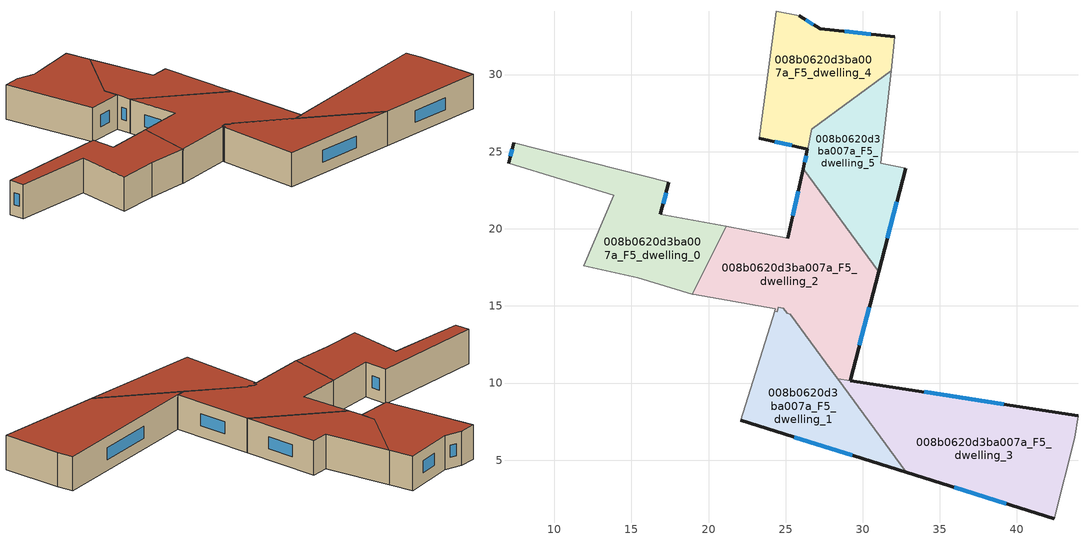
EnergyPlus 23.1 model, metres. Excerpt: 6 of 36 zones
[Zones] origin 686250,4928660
008b0620d3ba007a_F5_dwelling_0
 floor to 008b0620d3ba007a_F4_dwelling_0 (EU_floor_Construction): 17.42,23.02 16.88,20.95 21.15,20.15 18.95,15.77 15.41,16.82 11.91,17.6 13.86,22.19 7.03,24.25 7.37,25.59 z15
 wall outside (EU_wall_Construction): 7.37,25.59 7.03,24.25 / 16.88,20.95 17.42,23.02 z15:18
 wall adiabatic (EU_wall_Construction): 7.03,24.25 13.86,22.19 11.91,17.6 15.41,16.82 18.95,15.77 / 17.42,23.02 7.37,25.59 / 21.15,20.15 16.88,20.95 z15:18
 wall to 008b0620d3ba007a_F5_dwelling_2 (EU_wall_Construction): 18.95,15.77 21.15,20.15 z15:18
 window (EU_Window_Construction): 7.26,25.16 7.14,24.69 / 17.06,21.62 17.25,22.35 z15.98:17.02
 roof outside (EU_roof_Construction): 18.95,15.77 21.15,20.15 16.88,20.95 17.42,23.02 7.37,25.59 7.03,24.25 13.86,22.19 11.91,17.6 15.41,16.82 z18
008b0620d3ba007a_F5_dwelling_1
 floor to 008b0620d3ba007a_F4_dwelling_1 (EU_floor_Construction): 29.19,10.16 28.38,10.28 32.81,4.22 22.08,7.58 24.29,14.66 24.44,14.63 24.53,14.92 24.83,14.86 25.09,14.51 25.3,14.47 28.37,10.29 z15
 wall outside (EU_wall_Construction): 22.08,7.58 32.81,4.22 z15:18
 wall adiabatic (EU_wall_Construction): 24.29,14.66 22.08,7.58 z15:18
 wall to 008b0620d3ba007a_F5_dwelling_2 (EU_wall_Construction): 29.19,10.16 28.37,10.29 27.97,10.83 / 27.97,10.84 25.3,14.47 25.09,14.51 24.83,14.86 24.53,14.92 24.44,14.63 24.29,14.66 z15:18
 wall to 008b0620d3ba007a_F5_dwelling_3 (EU_wall_Construction): 32.81,4.22 28.38,10.28 29.19,10.16 z15:18
 window (EU_Window_Construction): 25.57,6.49 29.32,5.31 z15.98:17.02
 roof outside (EU_roof_Construction): 32.81,4.22 28.38,10.28 29.19,10.16 28.37,10.29 25.3,14.47 25.09,14.51 24.83,14.86 24.53,14.92 24.44,14.63 24.29,14.66 22.08,7.58 z18
008b0620d3ba007a_F5_dwelling_2
 floor to 008b0620d3ba007a_F4_dwelling_2 (EU_floor_Construction): 26.14,23.89 31.02,17.21 29.19,10.16 28.37,10.29 27.96,10.83 25.3,14.47 25.09,14.51 24.83,14.86 24.53,14.92 24.44,14.63 24.29,14.66 24.34,14.8 19.02,15.75 18.95,15.77 21.15,20.15 25.15,19.4 z15
 wall outside (EU_wall_Construction): 26.14,23.89 25.15,19.4 / 29.19,10.16 31.02,17.21 z15:18
 wall adiabatic (EU_wall_Construction): 18.95,15.77 19.02,15.75 24.34,14.8 24.29,14.66 / 25.15,19.4 21.15,20.15 z15:18
 wall to 008b0620d3ba007a_F5_dwelling_5 (EU_wall_Construction): 31.02,17.21 26.14,23.89 z15:18
 window (EU_Window_Construction): 25.81,22.43 25.47,20.86 / 29.78,12.45 30.43,14.92 z15.98:17.02
 roof outside (EU_roof_Construction): 29.19,10.16 31.02,17.21 26.14,23.89 25.15,19.4 21.15,20.15 18.95,15.77 19.02,15.75 24.34,14.8 24.29,14.66 24.44,14.63 24.53,14.92 24.83,14.86 25.09,14.51 25.3,14.47 27.96,10.83 28.37,10.29 z18
008b0620d3ba007a_F5_dwelling_3
 floor to 008b0620d3ba007a_F4_dwelling_3 (EU_floor_Construction): 43.96,7.88 43.75,6.44 42.43,1.2 32.81,4.22 28.38,10.28 29.19,10.16 z15
 wall outside (EU_wall_Construction): 32.81,4.22 42.43,1.2 / 43.96,7.88 29.19,10.16 z15:18
 wall adiabatic (EU_wall_Construction): 42.43,1.2 43.75,6.44 43.96,7.88 z15:18
 window (EU_Window_Construction): 35.94,3.24 39.3,2.18 / 39.16,8.62 33.99,9.42 z15.98:17.02
 roof outside (EU_roof_Construction): 42.43,1.2 43.75,6.44 43.96,7.88 29.19,10.16 28.38,10.28 32.81,4.22 z18
008b0620d3ba007a_F5_dwelling_4
 floor to 008b0620d3ba007a_F4_dwelling_4 (EU_floor_Construction): 32.09,32.45 31.84,30.25 26.71,26.49 26.42,25.17 23.29,25.88 24.38,34.11 25.87,33.82 27.25,32.97 z15
 wall outside (EU_wall_Construction): 32.09,32.45 27.25,32.97 25.87,33.82 / 23.29,25.88 26.42,25.17 z15:18
 wall adiabatic (EU_wall_Construction): 25.87,33.82 24.38,34.11 23.29,25.88 / 31.84,30.25 32.09,32.45 z15:18
 wall to 008b0620d3ba007a_F5_dwelling_5 (EU_wall_Construction): 26.42,25.17 26.71,26.49 31.84,30.25 z15:18
 window (EU_Window_Construction): 26.8,33.25 26.32,33.54 / 30.51,32.62 28.82,32.8 / 24.3,25.65 25.4,25.4 z15.98:17.02
 roof outside (EU_roof_Construction): 31.84,30.25 32.09,32.45 27.25,32.97 25.87,33.82 24.38,34.11 23.29,25.88 26.42,25.17 26.71,26.49 z18
008b0620d3ba007a_F5_dwelling_5
 floor to 008b0620d3ba007a_F4_dwelling_5 (EU_floor_Construction): 31.84,30.25 31.18,24.26 32.78,23.94 31.02,17.21 26.14,23.89 26.42,25.17 26.71,26.49 z15
 wall outside (EU_wall_Construction): 26.42,25.17 26.14,23.89 / 31.02,17.21 32.78,23.94 z15:18
 wall adiabatic (EU_wall_Construction): 32.78,23.94 31.18,24.26 31.84,30.25 z15:18
 window (EU_Window_Construction): 26.32,24.75 26.23,24.31 / 31.59,19.4 32.21,21.75 z15.98:17.02
 roof outside (EU_roof_Construction): 31.02,17.21 32.78,23.94 31.18,24.26 31.84,30.25 26.71,26.49 26.42,25.17 26.14,23.89 z18
[Building]
EU S2 Campaign: North Axis=0; Terrain=City; Solar Distribution=FullExterior
[Site:Location]
Bologna: Latitude=44.5; Longitude=11.25; Time Zone=1; Elevation=37
[SizingPeriod:WeatherFileDays]
AnnualSizingPeriod: Begin Month=1; Begin Day of Month=1; End Month=12; End Day of Month=31; Day of Week for Start Day=Monday; Use Weather File Daylight Saving Period=No; Use Weather File Rain and Snow Indicators=No
[MATERIAL]
EU_InternalMass_Material: Roughness=MediumRough; Thickness=0.1; Conductivity=1; Density=1800; Specific Heat=900; Thermal Absorptance=0.9; Solar Absorptance=0.7; Visible Absorptance=0.7
[MATERIAL:NOMASS] Roughness=MediumRough; Thermal Absorptance=0.9; Solar Absorptance=0.7; Visible Absorptance=0.7
Name | Thermal Resistance
EU_wall_NoMass | 0.905828
EU_roof_NoMass | 0.37593
EU_floor_NoMass | 0.67114
[WINDOWMATERIAL:SIMPLEGLAZINGSYSTEM]
EU_Window_SimpleGlazing: UFactor=4.52486; Solar Heat Gain Coefficient=0.85; Visible Transmittance=0.85
[CONSTRUCTION]
EU_wall_Construction: EU_wall_NoMass
EU_roof_Construction: EU_roof_NoMass
EU_floor_Construction: EU_floor_NoMass
EU_Window_Construction: EU_Window_SimpleGlazing
EU_InternalMass_Construction: EU_InternalMass_Material
[ZONE] Type=1; Multiplier=1; Ceiling Height=autocalculate; Floor Area=autocalculate; Part of Total Floor Area=Yes
Name | Volume
008b0620d3ba007a_F5_dwelling_0 | 154.336
008b0620d3ba007a_F5_dwelling_1 | 139.058
008b0620d3ba007a_F5_dwelling_2 | 217.208
008b0620d3ba007a_F5_dwelling_3 | 230.241
008b0620d3ba007a_F5_dwelling_4 | 140.889
008b0620d3ba007a_F5_dwelling_5 | 131.96
[INTERNALMASS] Construction=EU_InternalMass_Construction
Name | Zone or ZoneList | Surface Area
008b0620d3ba007a_F5_dwelling_0_EU_InternalMass | 008b0620d3ba007a_F5_dwelling_0 | 51.4455
008b0620d3ba007a_F5_dwelling_1_EU_InternalMass | 008b0620d3ba007a_F5_dwelling_1 | 46.3701
008b0620d3ba007a_F5_dwelling_2_EU_InternalMass | 008b0620d3ba007a_F5_dwelling_2 | 72.4002
008b0620d3ba007a_F5_dwelling_3_EU_InternalMass | 008b0620d3ba007a_F5_dwelling_3 | 76.7686
008b0620d3ba007a_F5_dwelling_4_EU_InternalMass | 008b0620d3ba007a_F5_dwelling_4 | 46.9629
008b0620d3ba007a_F5_dwelling_5_EU_InternalMass | 008b0620d3ba007a_F5_dwelling_5 | 43.9886
[OTHEREQUIPMENT] Fuel Type=Electricity; Design Level Calculation Method=Watts/Area; Power per Zone Floor Area=1; Fraction Latent=0; Fraction Radiant=0; Fraction Lost=0; Carbon Dioxide Generation Rate=0; EndUse Subcategory=EU_Step8_InternalGains
Name | Zone or ZoneList or Space or SpaceList | Schedule
EU_Step8_InternalGain_008b0620d3ba007a_F5_dwelling_0_f000 | 008b0620d3ba007a_F5_dwelling_0 | EU_Step8_GainSchedule_008b0620d3ba007a_F5_dwelling_0_f000
EU_Step8_InternalGain_008b0620d3ba007a_F5_dwelling_1_f000 | 008b0620d3ba007a_F5_dwelling_1 | EU_Step8_GainSchedule_008b0620d3ba007a_F5_dwelling_1_f000
EU_Step8_InternalGain_008b0620d3ba007a_F5_dwelling_2_f000 | 008b0620d3ba007a_F5_dwelling_2 | EU_Step8_GainSchedule_008b0620d3ba007a_F5_dwelling_2_f000
EU_Step8_InternalGain_008b0620d3ba007a_F5_dwelling_3_f000 | 008b0620d3ba007a_F5_dwelling_3 | EU_Step8_GainSchedule_008b0620d3ba007a_F5_dwelling_3_f000
EU_Step8_InternalGain_008b0620d3ba007a_F5_dwelling_4_f000 | 008b0620d3ba007a_F5_dwelling_4 | EU_Step8_GainSchedule_008b0620d3ba007a_F5_dwelling_4_f000
EU_Step8_InternalGain_008b0620d3ba007a_F5_dwelling_5_f000 | 008b0620d3ba007a_F5_dwelling_5 | EU_Step8_GainSchedule_008b0620d3ba007a_F5_dwelling_5_f000
[ZONEVENTILATION:DESIGNFLOWRATE] Schedule=EU_AlwaysOn; Design Flow Rate Calculation Method=AirChanges/Hour; Air Changes per Hour=0.73129; Ventilation Type=Natural; Fan Pressure Rise=0; Fan Total Efficiency=1; Constant Term Coefficient=1; Temperature Term Coefficient=0; Velocity Term Coefficient=0; Velocity Squared Term Coefficient=0; Minimum Indoor Temperature=-100; Maximum Indoor Temperature=100; Delta Temperature=-100; Minimum Outdoor Temperature=-100; Maximum Outdoor Temperature=100; Maximum Wind Speed=40
Name | Zone or ZoneList or Space or SpaceList
EU_ConstantAir_008b0620d3ba007a_F5_dwelling_0 | 008b0620d3ba007a_F5_dwelling_0
EU_ConstantAir_008b0620d3ba007a_F5_dwelling_1 | 008b0620d3ba007a_F5_dwelling_1
EU_ConstantAir_008b0620d3ba007a_F5_dwelling_2 | 008b0620d3ba007a_F5_dwelling_2
EU_ConstantAir_008b0620d3ba007a_F5_dwelling_3 | 008b0620d3ba007a_F5_dwelling_3
EU_ConstantAir_008b0620d3ba007a_F5_dwelling_4 | 008b0620d3ba007a_F5_dwelling_4
EU_ConstantAir_008b0620d3ba007a_F5_dwelling_5 | 008b0620d3ba007a_F5_dwelling_5
[HVACTEMPLATE:THERMOSTAT] Constant Heating Setpoint=20; Constant Cooling Setpoint=50
EU_HeatOnly_008b0620d3ba007a_F0_dwelling_0; EU_HeatOnly_008b0620d3ba007a_F0_dwelling_1; EU_HeatOnly_008b0620d3ba007a_F0_dwelling_2; EU_HeatOnly_008b0620d3ba007a_F0_dwelling_3; EU_HeatOnly_008b0620d3ba007a_F0_dwelling_4; EU_HeatOnly_008b0620d3ba007a_F0_dwelling_5; EU_HeatOnly_008b0620d3ba007a_F1_dwelling_0; EU_HeatOnly_008b0620d3ba007a_F1_dwelling_1; EU_HeatOnly_008b0620d3ba007a_F1_dwelling_2; EU_HeatOnly_008b0620d3ba007a_F1_dwelling_3; EU_HeatOnly_008b0620d3ba007a_F1_dwelling_4; EU_HeatOnly_008b0620d3ba007a_F1_dwelling_5; EU_HeatOnly_008b0620d3ba007a_F2_dwelling_0; EU_HeatOnly_008b0620d3ba007a_F2_dwelling_1; EU_HeatOnly_008b0620d3ba007a_F2_dwelling_2; EU_HeatOnly_008b0620d3ba007a_F2_dwelling_3; EU_HeatOnly_008b0620d3ba007a_F2_dwelling_4; EU_HeatOnly_008b0620d3ba007a_F2_dwelling_5; EU_HeatOnly_008b0620d3ba007a_F3_dwelling_0; EU_HeatOnly_008b0620d3ba007a_F3_dwelling_1; EU_HeatOnly_008b0620d3ba007a_F3_dwelling_2; EU_HeatOnly_008b0620d3ba007a_F3_dwelling_3; EU_HeatOnly_008b0620d3ba007a_F3_dwelling_4; EU_HeatOnly_008b0620d3ba007a_F3_dwelling_5; EU_HeatOnly_008b0620d3ba007a_F4_dwelling_0; EU_HeatOnly_008b0620d3ba007a_F4_dwelling_1; EU_HeatOnly_008b0620d3ba007a_F4_dwelling_2; EU_HeatOnly_008b0620d3ba007a_F4_dwelling_3; EU_HeatOnly_008b0620d3ba007a_F4_dwelling_4; EU_HeatOnly_008b0620d3ba007a_F4_dwelling_5; EU_HeatOnly_008b0620d3ba007a_F5_dwelling_0; EU_HeatOnly_008b0620d3ba007a_F5_dwelling_1; EU_HeatOnly_008b0620d3ba007a_F5_dwelling_2; EU_HeatOnly_008b0620d3ba007a_F5_dwelling_3; EU_HeatOnly_008b0620d3ba007a_F5_dwelling_4; EU_HeatOnly_008b0620d3ba007a_F5_dwelling_5
[HVACTEMPLATE:ZONE:IDEALLOADSAIRSYSTEM] System Availability Schedule=EU_AlwaysOn; Maximum Heating Supply Air Temperature=50; Minimum Cooling Supply Air Temperature=13; Maximum Heating Supply Air Humidity Ratio=0.0156; Minimum Cooling Supply Air Humidity Ratio=0.0077; Heating Limit=NoLimit; Cooling Limit=NoLimit; Heating Availability Schedule=EU_AlwaysOn; Cooling Availability Schedule=EU_CoolingOff; Dehumidification Control Type=ConstantSensibleHeatRatio; Cooling Sensible Heat Ratio=0.7; Dehumidification Setpoint=60; Humidification Control Type=None; Humidification Setpoint=30; Outdoor Air Method=None; Outdoor Air Flow Rate per Person=0.00944; Outdoor Air Flow Rate per Zone Floor Area=0; Outdoor Air Flow Rate per Zone=0; Demand Controlled Ventilation Type=None; Outdoor Air Economizer Type=NoEconomizer; Heat Recovery Type=None; Sensible Heat Recovery Effectiveness=0.7; Latent Heat Recovery Effectiveness=0.65
Name | Template Thermostat
008b0620d3ba007a_F5_dwelling_0 | EU_HeatOnly_008b0620d3ba007a_F5_dwelling_0
008b0620d3ba007a_F5_dwelling_1 | EU_HeatOnly_008b0620d3ba007a_F5_dwelling_1
008b0620d3ba007a_F5_dwelling_2 | EU_HeatOnly_008b0620d3ba007a_F5_dwelling_2
008b0620d3ba007a_F5_dwelling_3 | EU_HeatOnly_008b0620d3ba007a_F5_dwelling_3
008b0620d3ba007a_F5_dwelling_4 | EU_HeatOnly_008b0620d3ba007a_F5_dwelling_4
008b0620d3ba007a_F5_dwelling_5 | EU_HeatOnly_008b0620d3ba007a_F5_dwelling_5
[SIZING:ZONE] Zone Cooling Design Supply Air Temperature Input Method=SupplyAirTemperature; Zone Cooling Design Supply Air Temperature=13; Zone Heating Design Supply Air Temperature Input Method=SupplyAirTemperature; Zone Heating Design Supply Air Temperature=50; Zone Cooling Design Supply Air Humidity Ratio=0.008; Zone Heating Design Supply Air Humidity Ratio=0.008; Cooling Design Air Flow Method=DesignDay; Cooling Design Air Flow Rate=0; Cooling Minimum Air Flow per Zone Floor Area=0.000762; Cooling Minimum Air Flow=0; Cooling Minimum Air Flow Fraction=0.2; Heating Design Air Flow Method=DesignDay; Heating Design Air Flow Rate=0; Heating Maximum Air Flow per Zone Floor Area=0.002032; Heating Maximum Air Flow=0.141576; Heating Maximum Air Flow Fraction=0.3; Account for Dedicated Outdoor Air System=No; Dedicated Outdoor Air System Control Strategy=NeutralSupplyAir; Dedicated Outdoor Air Low Setpoint Temperature for Design=autosize; Dedicated Outdoor Air High Setpoint Temperature for Design=autosize; Zone Load Sizing Method=Sensible Load Only No Latent Load; Zone Latent Cooling Design Supply Air Humidity Ratio Input Method=HumidityRatioDifference; Zone Cooling Design Supply Air Humidity Ratio Difference=0.005; Zone Latent Heating Design Supply Air Humidity Ratio Input Method=HumidityRatioDifference; Zone Humidification Design Supply Air Humidity Ratio Difference=0.005
008b0620d3ba007a_F5_dwelling_0; 008b0620d3ba007a_F5_dwelling_1; 008b0620d3ba007a_F5_dwelling_2; 008b0620d3ba007a_F5_dwelling_3; 008b0620d3ba007a_F5_dwelling_4; 008b0620d3ba007a_F5_dwelling_5
[SCHEDULE:CONSTANT]
Name | Hourly Value
EU_AlwaysOn | 1
EU_CoolingOff | 0
[SCHEDULE:FILE] Column Number=1; Rows to Skip at Top=0; Number of Hours of Data=8760; Column Separator=Comma; Interpolate to Timestep=No; Minutes per Item=60; Adjust Schedule for Daylight Savings=Yes
Name | File
EU_Step8_GainSchedule_008b0620d3ba007a_F5_dwelling_0_f000 | ../../schedules/008b0620d3ba007a/008b0620d3ba007a_F5_dwelling_0_f000_gain.csv
EU_Step8_GainSchedule_008b0620d3ba007a_F5_dwelling_1_f000 | ../../schedules/008b0620d3ba007a/008b0620d3ba007a_F5_dwelling_1_f000_gain.csv
EU_Step8_GainSchedule_008b0620d3ba007a_F5_dwelling_2_f000 | ../../schedules/008b0620d3ba007a/008b0620d3ba007a_F5_dwelling_2_f000_gain.csv
EU_Step8_GainSchedule_008b0620d3ba007a_F5_dwelling_3_f000 | ../../schedules/008b0620d3ba007a/008b0620d3ba007a_F5_dwelling_3_f000_gain.csv
EU_Step8_GainSchedule_008b0620d3ba007a_F5_dwelling_4_f000 | ../../schedules/008b0620d3ba007a/008b0620d3ba007a_F5_dwelling_4_f000_gain.csv
EU_Step8_GainSchedule_008b0620d3ba007a_F5_dwelling_5_f000 | ../../schedules/008b0620d3ba007a/008b0620d3ba007a_F5_dwelling_5_f000_gain.csv
